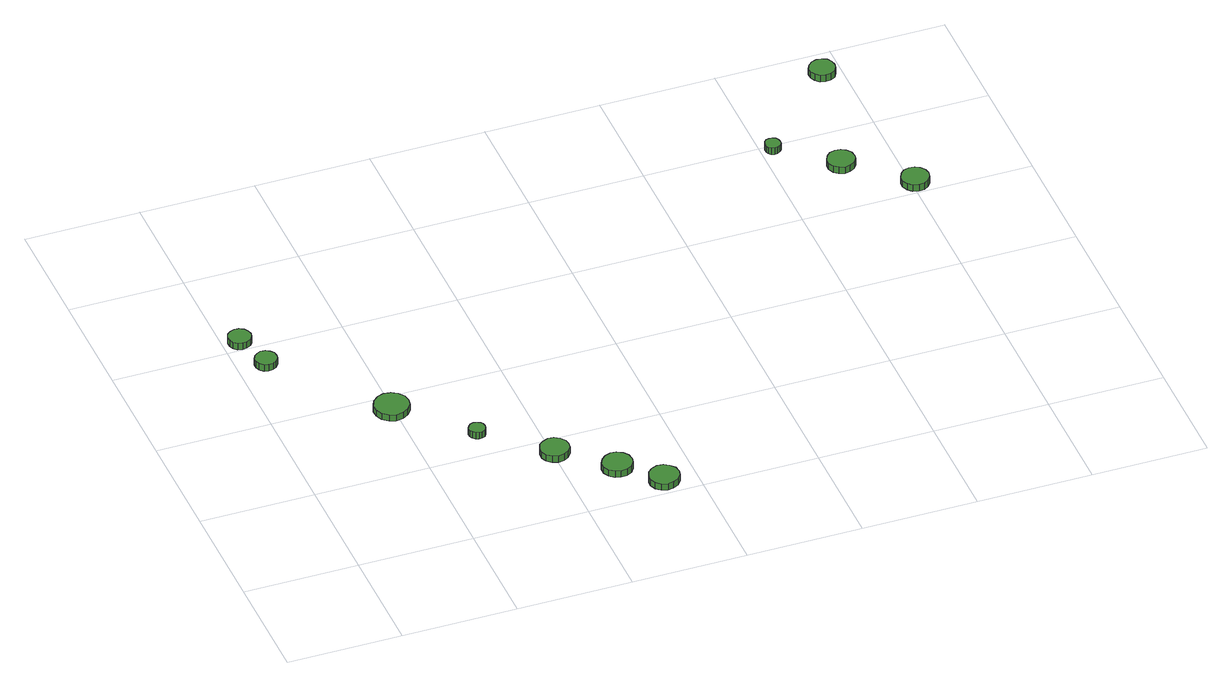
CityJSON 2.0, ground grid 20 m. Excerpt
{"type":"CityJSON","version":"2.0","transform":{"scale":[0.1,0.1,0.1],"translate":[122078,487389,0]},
"CityObjects":{
"tree1":{"type":"SolitaryVegetationObject","attributes":{"function":"something"},"geometry":[{"type":"MultiSurface","lod":"1","boundaries":[[[0,1,2,3,4,5,6,7,8,9,10,11,12,13,14]],[[15,16,17,18,19,20,21,22,23,24,25,26,27,28,29]],[[0,29,28,1]],[[1,28,27,2]],[[2,27,26,3]],[[3,26,25,4]],[[4,25,24,5]],[[5,24,23,6]],[[6,23,22,7]],[[7,22,21,8]],[[8,21,20,9]],[[9,20,19,10]],[[10,19,18,11]],[[11,18,17,12]],[[12,17,16,13]],[[13,16,15,14]],[[14,15,29,0]]]}]},
"tree2":{"type":"SolitaryVegetationObject","attributes":{"function":"something"},"geometry":[{"type":"MultiSurface","lod":"1","boundaries":[[[30,31,32,33,34,35,36,37,38,39,40,41,42,43,44]],[[45,46,47,48,49,50,51,52,53,54,55,56,57,58,59]],[[30,59,58,31]],[[31,58,57,32]],[[32,57,56,33]],[[33,56,55,34]],[[34,55,54,35]],[[35,54,53,36]],[[36,53,52,37]],[[37,52,51,38]],[[38,51,50,39]],[[39,50,49,40]],[[40,49,48,41]],[[41,48,47,42]],[[42,47,46,43]],[[43,46,45,44]],[[44,45,59,30]]]}]},
"tree3":{"type":"SolitaryVegetationObject","attributes":{"function":"something"},"geometry":[{"type":"MultiSurface","lod":"1","boundaries":[[[60,61,62,63,64,65,66,67,68,69,70,71,72,73,74]],[[75,76,77,78,79,80,81,82,83,84,85,86,87,88,89]],[[60,89,88,61]],[[61,88,87,62]],[[62,87,86,63]],[[63,86,85,64]],[[64,85,84,65]],[[65,84,83,66]],[[66,83,82,67]],[[67,82,81,68]],[[68,81,80,69]],[[69,80,79,70]],[[70,79,78,71]],[[71,78,77,72]],[[72,77,76,73]],[[73,76,75,74]],[[74,75,89,60]]]}]},
"tree4":{"type":"SolitaryVegetationObject","attributes":{"function":"something"},"geometry":[{"type":"MultiSurface","lod":"1","boundaries":[[[90,91,92,93,94,95,96,97,98,99,100,101,102,103,104]],[[105,106,107,108,109,110,111,112,113,114,115,116,117,118,119]],[[90,119,118,91]],[[91,118,117,92]],[[92,117,116,93]],[[93,116,115,94]],[[94,115,114,95]],[[95,114,113,96]],[[96,113,112,97]],[[97,112,111,98]],[[98,111,110,99]],[[99,110,109,100]],[[100,109,108,101]],[[101,108,107,102]],[[102,107,106,103]],[[103,106,105,104]],[[104,105,119,90]]]}]},
"tree5":{"type":"SolitaryVegetationObject","attributes":{"function":"something"},"geometry":[{"type":"MultiSurface","lod":"1","boundaries":[[[120,121,122,123,124,125,126,127,128,129,130,131,132,133,134]],[[135,136,137,138,139,140,141,142,143,144,145,146,147,148,149]],[[120,149,148,121]],[[121,148,147,122]],[[122,147,146,123]],[[123,146,145,124]],[[124,145,144,125]],[[125,144,143,126]],[[126,143,142,127]],[[127,142,141,128]],[[128,141,140,129]],[[129,140,139,130]],[[130,139,138,131]],[[131,138,137,132]],[[132,137,136,133]],[[133,136,135,134]],[[134,135,149,120]]]}]},
"tree6":{"type":"SolitaryVegetationObject","attributes":{"function":"something"},"geometry":[{"type":"MultiSurface","lod":"1","boundaries":[[[150,151,152,153,154,155,156,157,158,159,160,161,162,163,164]],[[165,166,167,168,169,170,171,172,173,174,175,176,177,178,179]],[[150,179,178,151]],[[151,178,177,152]],[[152,177,176,153]],[[153,176,175,154]],[[154,175,174,155]],[[155,174,173,156]],[[156,173,172,157]],[[157,172,171,158]],[[158,171,170,159]],[[159,170,169,160]],[[160,169,168,161]],[[161,168,167,162]],[[162,167,166,163]],[[163,166,165,164]],[[164,165,179,150]]]}]},
"tree7":{"type":"SolitaryVegetationObject","attributes":{"function":"something"},"geometry":[{"type":"MultiSurface","lod":"1","boundaries":[[[180,181,182,183,184,185,186,187,188,189,190,191,192,193,194]],[[195,196,197,198,199,200,201,202,203,204,205,206,207,208,209]],[[180,209,208,181]],[[181,208,207,182]],[[182,207,206,183]],[[183,206,205,184]],[[184,205,204,185]],[[185,204,203,186]],[[186,203,202,187]],[[187,202,201,188]],[[188,201,200,189]],[[189,200,199,190]],[[190,199,198,191]],[[191,198,197,192]],[[192,197,196,193]],[[193,196,195,194]],[[194,195,209,180]]]}]},
"tree8":{"type":"SolitaryVegetationObject","attributes":{"function":"something"},"geometry":[{"type":"MultiSurface","lod":"1","boundaries":[[[210,211,212,213,214,215,216,217,218,219,220,221,222,223,224]],[[225,226,227,228,229,230,231,232,233,234,235,236,237,238,239]],[[210,239,238,211]],[[211,238,237,212]],[[212,237,236,213]],[[213,236,235,214]],[[214,235,234,215]],[[215,234,233,216]],[[216,233,232,217]],[[217,232,231,218]],[[218,231,230,219]],[[219,230,229,220]],[[220,229,228,221]],[[221,228,227,222]],[[222,227,226,223]],[[223,226,225,224]],[[224,225,239,210]]]}]},
"tree9":{"type":"SolitaryVegetationObject","attributes":{"function":"something"},"geometry":[{"type":"MultiSurface","lod":"1","boundaries":[[[240,241,242,243,244,245,246,247,248,249,250,251,252,253,254]],[[255,256,257,258,259,260,261,262,263,264,265,266,267,268,269]],[[240,269,268,241]],[[241,268,267,242]],[[242,267,266,243]],[[243,266,265,244]],[[244,265,264,245]],[[245,264,263,246]],[[246,263,262,247]],[[247,262,261,248]],[[248,261,260,249]],[[249,260,259,250]],[[250,259,258,251]],[[251,258,257,252]],[[252,257,256,253]],[[253,256,255,254]],[[254,255,269,240]]]}]},
"tree10":{"type":"SolitaryVegetationObject","attributes":{"function":"something"},"geometry":[{"type":"MultiSurface","lod":"1","boundaries":[[[270,271,272,273,274,275,276,277,278,279,280,281,282,283,284]],[[285,286,287,288,289,290,291,292,293,294,295,296,297,298,299]],[[270,299,298,271]],[[271,298,297,272]],[[272,297,296,273]],[[273,296,295,274]],[[274,295,294,275]],[[275,294,293,276]],[[276,293,292,277]],[[277,292,291,278]],[[278,291,290,279]],[[279,290,289,280]],[[280,289,288,281]],[[281,288,287,282]],[[282,287,286,283]],[[283,286,285,284]],[[284,285,299,270]]]}]},
"tree11":{"type":"SolitaryVegetationObject","attributes":{"function":"something"},"geometry":[{"type":"MultiSurface","lod":"1","boundaries":[[[300,301,302,303,304,305,306,307,308,309,310,311,312,313,314]],[[315,316,317,318,319,320,321,322,323,324,325,326,327,328,329]],[[300,329,328,301]],[[301,328,327,302]],[[302,327,326,303]],[[303,326,325,304]],[[304,325,324,305]],[[305,324,323,306]],[[306,323,322,307]],[[307,322,321,308]],[[308,321,320,309]],[[309,320,319,310]],[[310,319,318,311]],[[311,318,317,312]],[[312,317,316,313]],[[313,316,315,314]],[[314,315,329,300]]]}]}
},
"vertices":[
[65,545,20],[64,553,20],[59,559,20],[52,563,20],[44,564,20],[37,561,20],[31,556,20],[28,549,20],[28,541,20],[31,534,20],[37,528,20],[44,526,20],[52,527,20],[59,531,20],[64,537,20],[64,537,7],[59,531,7],[52,527,7],[44,526,7],[37,528,7],[31,534,7],[28,541,7],[28,549,7],[31,556,7],[37,561,7],[44,564,7],[52,563,7],[59,559,7],[64,553,7],[65,545,7],
[48,617,17],[46,625,17],[42,632,17],[34,636,17],[26,637,17],[18,634,17],[12,629,17],[9,621,17],[9,613,17],[12,606,17],[18,600,17],[26,598,17],[34,599,17],[42,603,17],[46,609,17],[46,609,4],[42,603,4],[34,599,4],[26,598,4],[18,600,4],[12,606,4],[9,613,4],[9,621,4],[12,629,4],[18,634,4],[26,637,4],[34,636,4],[42,632,4],[46,625,4],[48,617,4],
[223,357,21],[221,369,21],[213,379,21],[203,385,21],[190,387,21],[179,383,21],[169,374,21],[164,363,21],[164,351,21],[169,339,21],[179,331,21],[190,327,21],[203,329,21],[213,335,21],[221,345,21],[221,345,8],[213,335,8],[203,329,8],[190,327,8],[179,331,8],[169,339,8],[164,351,8],[164,363,8],[169,374,8],[179,383,8],[190,387,8],[203,385,8],[213,379,8],[221,369,8],[223,357,8],
[317,255,16],[316,261,16],[313,265,16],[307,268,16],[302,269,16],[296,267,16],[292,263,16],[289,258,16],[289,252,16],[292,247,16],[296,243,16],[302,241,16],[307,241,16],[313,244,16],[316,249,16],[316,249,3],[313,244,3],[307,241,3],[302,241,3],[296,243,3],[292,247,3],[289,252,3],[289,258,3],[292,263,3],[296,267,3],[302,269,3],[307,268,3],[313,265,3],[316,261,3],[317,255,3],
[428,163,15],[426,173,15],[420,181,15],[411,187,15],[401,188,15],[391,184,15],[383,178,15],[379,168,15],[379,158,15],[383,148,15],[391,142,15],[401,138,15],[411,140,15],[420,145,15],[426,153,15],[426,153,2],[420,145,2],[411,140,2],[401,138,2],[391,142,2],[383,148,2],[379,158,2],[379,168,2],[383,178,2],[391,184,2],[401,188,2],[411,187,2],[420,181,2],[426,173,2],[428,163,2],
[510,90,15],[508,101,15],[502,109,15],[492,115,15],[482,116,15],[472,112,15],[464,105,15],[459,96,15],[459,85,15],[464,75,15],[472,68,15],[482,65,15],[492,66,15],[502,71,15],[508,80,15],[508,80,2],[502,71,2],[492,66,2],[482,65,2],[472,68,2],[464,75,2],[459,85,2],[459,96,2],[464,105,2],[472,112,2],[482,116,2],[492,115,2],[502,109,2],[508,101,2],[510,90,2],
[570,33,14],[568,44,14],[561,52,14],[552,58,14],[541,59,14],[531,55,14],[523,48,14],[519,38,14],[519,28,14],[523,18,14],[531,11,14],[541,7,14],[552,9,14],[561,14,14],[568,23,14],[568,23,1],[561,14,1],[552,9,1],[541,7,1],[531,11,1],[523,18,1],[519,28,1],[519,38,1],[523,48,1],[531,55,1],[541,59,1],[552,58,1],[561,52,1],[568,44,1],[570,33,1],
[1030,779,24],[1029,784,24],[1026,789,24],[1021,792,24],[1015,792,24],[1010,791,24],[1006,787,24],[1004,782,24],[1004,776,24],[1006,771,24],[1010,767,24],[1015,765,24],[1021,766,24],[1026,769,24],[1029,773,24],[1029,773,11],[1026,769,11],[1021,766,11],[1015,765,11],[1010,767,11],[1006,771,11],[1004,776,11],[1004,782,11],[1006,787,11],[1010,791,11],[1015,792,11],[1021,792,11],[1026,789,11],[1029,784,11],[1030,779,11],
[1130,701,24],[1128,711,24],[1122,719,24],[1114,724,24],[1104,725,24],[1094,722,24],[1087,715,24],[1083,706,24],[1083,696,24],[1087,687,24],[1094,681,24],[1104,677,24],[1114,679,24],[1122,684,24],[1128,692,24],[1128,692,11],[1122,684,11],[1114,679,11],[1104,677,11],[1094,681,11],[1087,687,11],[1083,696,11],[1083,706,11],[1087,715,11],[1094,722,11],[1104,725,11],[1114,724,11],[1122,719,11],[1128,711,11],[1130,701,11],
[1226,615,24],[1224,625,24],[1218,633,24],[1210,638,24],[1200,639,24],[1190,636,24],[1183,629,24],[1179,620,24],[1179,610,24],[1183,601,24],[1190,594,24],[1200,591,24],[1210,592,24],[1218,597,24],[1224,605,24],[1224,605,11],[1218,597,11],[1210,592,11],[1200,591,11],[1190,594,11],[1183,601,11],[1179,610,11],[1179,620,11],[1183,629,11],[1190,636,11],[1200,639,11],[1210,638,11],[1218,633,11],[1224,625,11],[1226,615,11],
[1185,937,25],[1183,946,25],[1178,954,25],[1170,958,25],[1161,959,25],[1152,956,25],[1145,950,25],[1141,942,25],[1141,932,25],[1145,924,25],[1152,917,25],[1161,915,25],[1170,916,25],[1178,920,25],[1183,928,25],[1183,928,12],[1178,920,12],[1170,916,12],[1161,915,12],[1152,917,12],[1145,924,12],[1141,932,12],[1141,942,12],[1145,950,12],[1152,956,12],[1161,959,12],[1170,958,12],[1178,954,12],[1183,946,12],[1185,937,12]
]}
